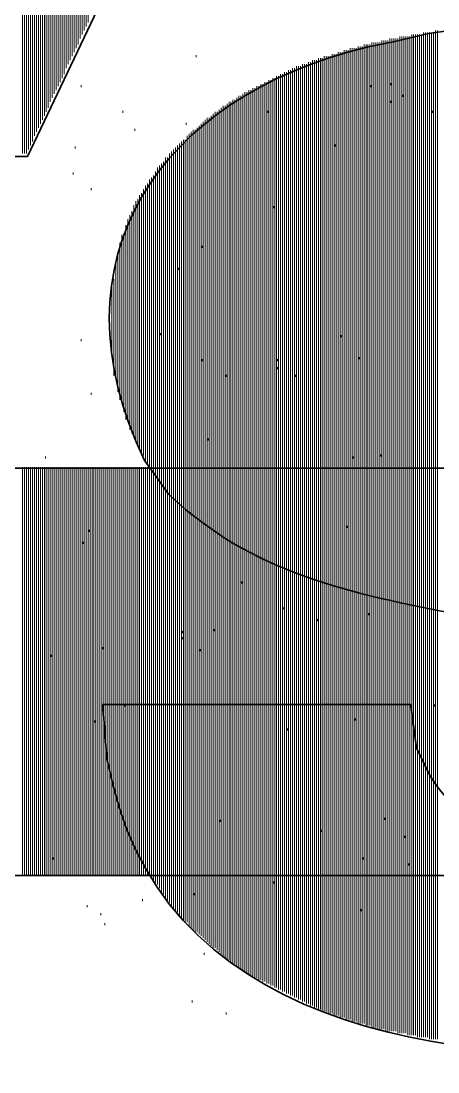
# Model space of a CAD drawing. Header units: inches. Extents: x 5 to 516, y -193 to 129.
# Drawn here: x 62.225 to 62.925, y -51.736 to -49.972 of the extents above; entities that cross this region are included whole.
import ezdxf

# ---------------------------------------------------------------- set-up
doc = ezdxf.new("R2010")
doc.units = ezdxf.units.IN
doc.header["$MEASUREMENT"] = 0
doc.layers.add('PDF4_Geometry', color=7, linetype='Continuous')

msp = doc.modelspace()

# ---------------------------------------------------------------- linework, layer by layer
at = {"layer": 'PDF4_Geometry', "lineweight": 35}
for points in [[(61.2854156, -51.5429843), (61.3454156, -51.469651), (61.3520822, -51.469651), (61.3520822, -51.6563176), (61.8687489, -51.6563176), (61.8687489, -49.9196508), (61.9820823, -49.9196508), (61.9820823, -50.1996508), (62.2354156, -50.1996508), (62.4920824, -49.6596508), (61.9820823, -49.6596508), (61.9820823, -49.8363175), (61.8687489, -49.8363175), (61.8687489, -49.6596508), (61.3254156, -49.6596508), (61.3254156, -50.1996508), (61.3187489, -50.1996508), (61.2854156, -50.1596508), (61.2520822, -50.1229842), (61.2154156, -50.0929842)], [(62.9087528, -49.9929785), (62.8520862, -50.0063118), (62.8054195, -50.0163118)], [(62.4320861, -50.7096452), (62.4487528, -50.7329785), (62.4720862, -50.7663119), (62.5020861, -50.7929785), (62.5320861, -50.8163119), (62.5654195, -50.8396452)], [(62.8987529, -51.2129786), (62.8887529, -51.1929786), (62.8820861, -51.1463119), (62.8787528, -51.1196452), (62.3620861, -51.1196452), (62.3654194, -51.1663119), (62.3687528, -51.2096452), (62.3787528, -51.2529786)]]:
    msp.add_lwpolyline(points, dxfattribs=at)
at = {"layer": 'PDF4_Geometry', "lineweight": 15}
for points in [[(62.2270877, -50.194646), (62.2270877, -49.6579792), (62.2270877, -50.194646)], [(62.2304175, -50.194646), (62.2304175, -49.6579792), (62.2304175, -50.194646)], [(62.2337541, -50.194646), (62.2337541, -49.6579792), (62.2337541, -50.194646)], [(62.2370839, -50.1879796), (62.2370839, -49.6579795), (62.2370839, -50.1879796)], [(62.2404205, -50.1813132), (62.2404205, -49.6579798), (62.2404205, -50.1813132)], [(62.2437503, -50.1746468), (62.2437503, -49.6579801), (62.2437503, -50.1746468)], [(62.2470869, -50.1646438), (62.2470869, -49.6579771), (62.2470869, -50.1646438)], [(62.2504167, -50.1579842), (62.2504167, -49.6579841), (62.2504167, -50.1579842)], [(62.2537533, -50.151311), (62.2537533, -49.6579776), (62.2537533, -50.151311)], [(62.2570899, -50.1446514), (62.2570899, -49.6579847), (62.2570899, -50.1446514)], [(62.2604197, -50.1379782), (62.2604197, -49.6579782), (62.2604197, -50.1379782)], [(62.2637495, -50.1313118), (62.2637495, -49.6579784), (62.2637495, -50.1313118)], [(62.2670861, -50.1246454), (62.2670861, -49.6579787), (62.2670861, -50.1246454)], [(62.2704227, -50.117979), (62.2704227, -49.657979), (62.2704227, -50.117979)], [(62.2737525, -50.1079828), (62.2737525, -49.6579828), (62.2737525, -50.1079828)], [(62.2770823, -50.1013164), (62.2770823, -49.657983), (62.2770823, -50.1013164)], [(62.2804189, -50.09465), (62.2804189, -49.6579833), (62.2804189, -50.09465)], [(62.2837555, -50.0879836), (62.2837555, -49.6579836), (62.2837555, -50.0879836)], [(62.2870853, -50.0813104), (62.2870853, -49.6579771), (62.2870853, -50.0813104)], [(62.2904219, -50.0746508), (62.2904219, -49.6579841), (62.2904219, -50.0746508)], [(62.2937517, -50.0679777), (62.2937517, -49.6579776), (62.2937517, -50.0679777)], [(62.2970883, -50.061318), (62.2970883, -49.6579847), (62.2970883, -50.061318)], [(62.3004181, -50.0513151), (62.3004181, -49.6579817), (62.3004181, -50.0513151)], [(62.3037547, -50.0446487), (62.3037547, -49.657982), (62.3037547, -50.0446487)], [(62.3070845, -50.0379823), (62.3070845, -49.6579822), (62.3070845, -50.0379823)], [(62.3104211, -50.0313159), (62.3104211, -49.6579825), (62.3104211, -50.0313159)], [(62.3137509, -50.0246495), (62.3137509, -49.6579828), (62.3137509, -50.0246495)], [(62.3170875, -50.0179831), (62.3170875, -49.657983), (62.3170875, -50.0179831)], [(62.3204173, -50.0113167), (62.3204173, -49.6579833), (62.3204173, -50.0113167)], [(62.3237539, -50.0013137), (62.3237539, -49.6579803), (62.3237539, -50.0013137)], [(62.3270837, -49.9946473), (62.3270837, -49.6579806), (62.3270837, -49.9946473)], [(62.3304203, -49.9879809), (62.3304203, -49.6579809), (62.3304203, -49.9879809)], [(62.3337501, -49.9813145), (62.3337501, -49.6579811), (62.3337501, -49.9813145)], [(62.3370866, -49.9746481), (62.3370866, -49.6579814), (62.3370866, -49.9746481)], [(62.8804217, -50.9513124), (62.8804217, -49.9946457), (62.8804217, -50.9513124)], [(62.8837515, -50.9513124), (62.8837515, -49.9946457), (62.8837515, -50.9513124)], [(62.887088, -50.9513124), (62.887088, -49.9946457), (62.887088, -50.9513124)], [(62.8904179, -50.9513124), (62.8904179, -49.9946457), (62.8904179, -50.9513124)], [(62.8937544, -50.954649), (62.8937544, -49.9946489), (62.8937544, -50.954649)], [(62.8970843, -50.954649), (62.8970843, -49.9946489), (62.8970843, -50.954649)], [(62.9004208, -50.954649), (62.9004208, -49.9913156), (62.9004208, -50.954649)], [(62.9037506, -50.954649), (62.9037506, -49.9913156), (62.9037506, -50.954649)], [(62.9070872, -50.954649), (62.9070872, -49.9913156), (62.9070872, -50.954649)], [(62.910417, -50.9579788), (62.910417, -49.9913121), (62.910417, -50.9579788)], [(62.9137536, -50.9579788), (62.9137536, -49.9913121), (62.9137536, -50.9579788)], [(62.9170834, -50.9579788), (62.9170834, -49.9913121), (62.9170834, -50.9579788)], [(62.92042, -50.9579788), (62.92042, -49.9879788), (62.92042, -50.9579788)], [(62.9237566, -50.9579788), (62.9237566, -49.9879788), (62.9237566, -50.9579788)], [(62.8004181, -50.9313132), (62.8004181, -50.0113132), (62.8004181, -50.9313132)], [(62.8037547, -50.9313132), (62.8037547, -50.0113132), (62.8037547, -50.9313132)], [(62.8070845, -50.9313132), (62.8070845, -50.0113132), (62.8070845, -50.9313132)], [(62.8104211, -50.9313132), (62.8104211, -50.0113132), (62.8104211, -50.9313132)], [(62.8137509, -50.9346498), (62.8137509, -50.0079831), (62.8137509, -50.9346498)], [(62.8170875, -50.9346498), (62.8170875, -50.0079831), (62.8170875, -50.9346498)], [(62.8204173, -50.9346498), (62.8204173, -50.0079831), (62.8204173, -50.9346498)], [(62.8237539, -50.9379796), (62.8237539, -50.0079795), (62.8237539, -50.9379796)], [(62.8270837, -50.9379796), (62.8270837, -50.0079795), (62.8270837, -50.9379796)], [(62.8304203, -50.9379796), (62.8304203, -50.0046463), (62.8304203, -50.9379796)], [(62.8337501, -50.9379796), (62.8337501, -50.0046463), (62.8337501, -50.9379796)], [(62.8370867, -50.9413162), (62.8370867, -50.0046494), (62.8370867, -50.9413162)], [(62.8404233, -50.9413162), (62.8404233, -50.0046494), (62.8404233, -50.9413162)], [(62.8437531, -50.9413162), (62.8437531, -50.0013161), (62.8437531, -50.9413162)], [(62.8470829, -50.9413162), (62.8470829, -50.0013161), (62.8470829, -50.9413162)], [(62.8504195, -50.944646), (62.8504195, -50.0013126), (62.8504195, -50.944646)], [(62.8537561, -50.944646), (62.8537561, -50.0013126), (62.8537561, -50.944646)], [(62.8570859, -50.944646), (62.8570859, -50.0013126), (62.8570859, -50.944646)], [(62.8604157, -50.944646), (62.8604157, -49.9979792), (62.8604157, -50.944646)], [(62.8637523, -50.9479826), (62.8637523, -49.9979825), (62.8637523, -50.9479826)], [(62.8670889, -50.9479826), (62.8670889, -49.9979825), (62.8670889, -50.9479826)], [(62.8704187, -50.9479826), (62.8704187, -49.9979825), (62.8704187, -50.9479826)], [(62.8737553, -50.9479826), (62.8737553, -49.9979825), (62.8737553, -50.9479826)], [(62.8770851, -50.9513124), (62.8770851, -49.997979), (62.8770851, -50.9513124)], [(62.747087, -50.9146438), (62.747087, -50.0279771), (62.747087, -50.9146438)], [(62.7504168, -50.9146438), (62.7504168, -50.0279771), (62.7504168, -50.9146438)], [(62.7537533, -50.9179804), (62.7537533, -50.0279804), (62.7537533, -50.9179804)], [(62.7570899, -50.9179804), (62.7570899, -50.024647), (62.7570899, -50.9179804)], [(62.7604197, -50.9179804), (62.7604197, -50.024647), (62.7604197, -50.9179804)], [(62.7637496, -50.9179804), (62.7637496, -50.024647), (62.7637496, -50.9179804)], [(62.7670861, -50.921317), (62.7670861, -50.0213169), (62.7670861, -50.921317)], [(62.7704227, -50.921317), (62.7704227, -50.0213169), (62.7704227, -50.921317)], [(62.7737525, -50.921317), (62.7737525, -50.0213169), (62.7737525, -50.921317)], [(62.7770823, -50.9246468), (62.7770823, -50.0179801), (62.7770823, -50.9246468)], [(62.7804189, -50.9246468), (62.7804189, -50.0179801), (62.7804189, -50.9246468)], [(62.7837555, -50.9246468), (62.7837555, -50.0179801), (62.7837555, -50.9246468)], [(62.7870853, -50.9246468), (62.7870853, -50.0179801), (62.7870853, -50.9246468)], [(62.7904219, -50.9279834), (62.7904219, -50.01465), (62.7904219, -50.9279834)], [(62.7937517, -50.9279834), (62.7937517, -50.01465), (62.7937517, -50.9279834)], [(62.7970883, -50.9279834), (62.7970883, -50.01465), (62.7970883, -50.9279834)], [(62.6970856, -50.8979812), (62.6970856, -50.0446478), (62.6970856, -50.8979812)], [(62.7004222, -50.8979812), (62.7004222, -50.0446478), (62.7004222, -50.8979812)], [(62.703752, -50.9013111), (62.703752, -50.0446443), (62.703752, -50.9013111)], [(62.7070886, -50.9013111), (62.7070886, -50.041311), (62.7070886, -50.9013111)], [(62.7104184, -50.9046476), (62.7104184, -50.0413142), (62.7104184, -50.9046476)], [(62.713755, -50.9046476), (62.713755, -50.0379809), (62.713755, -50.9046476)], [(62.7170848, -50.9046476), (62.7170848, -50.0379809), (62.7170848, -50.9046476)], [(62.7204214, -50.9079842), (62.7204214, -50.0379842), (62.7204214, -50.9079842)], [(62.7237512, -50.9079842), (62.7237512, -50.0346508), (62.7237512, -50.9079842)], [(62.7270878, -50.9079842), (62.7270878, -50.0346508), (62.7270878, -50.9079842)], [(62.7304176, -50.911314), (62.7304176, -50.0346473), (62.7304176, -50.911314)], [(62.7337542, -50.911314), (62.7337542, -50.031314), (62.7337542, -50.911314)], [(62.737084, -50.911314), (62.737084, -50.031314), (62.737084, -50.911314)], [(62.7404206, -50.911314), (62.7404206, -50.031314), (62.7404206, -50.911314)], [(62.7437504, -50.9146438), (62.7437504, -50.0313104), (62.7437504, -50.9146438)], [(62.6537506, -50.8813119), (62.6537506, -50.0646451), (62.6537506, -50.8813119)], [(62.6570872, -50.8846485), (62.6570872, -50.0646484), (62.6570872, -50.8846485)], [(62.660417, -50.8846485), (62.660417, -50.0613151), (62.660417, -50.8846485)], [(62.6637536, -50.8846485), (62.6637536, -50.0613151), (62.6637536, -50.8846485)], [(62.6670834, -50.8879783), (62.6670834, -50.0579782), (62.6670834, -50.8879783)], [(62.67042, -50.8879783), (62.67042, -50.0579782), (62.67042, -50.8879783)], [(62.6737566, -50.8913149), (62.6737566, -50.0546481), (62.6737566, -50.8913149)], [(62.6770864, -50.8913149), (62.6770864, -50.0546481), (62.6770864, -50.8913149)], [(62.6804162, -50.8913149), (62.6804162, -50.0513148), (62.6804162, -50.8913149)], [(62.6837528, -50.8946514), (62.6837528, -50.051318), (62.6837528, -50.8946514)], [(62.6870894, -50.8946514), (62.6870894, -50.0479847), (62.6870894, -50.8946514)], [(62.6904192, -50.8946514), (62.6904192, -50.0479847), (62.6904192, -50.8946514)], [(62.693749, -50.8979812), (62.693749, -50.0479812), (62.693749, -50.8979812)], [(62.6204186, -50.8679791), (62.6204186, -50.0813123), (62.6204186, -50.8679791)], [(62.6237552, -50.8679791), (62.6237552, -50.0813123), (62.6237552, -50.8679791)], [(62.627085, -50.8713157), (62.627085, -50.0779823), (62.627085, -50.8713157)], [(62.6304216, -50.8713157), (62.6304216, -50.0779823), (62.6304216, -50.8713157)], [(62.6337514, -50.8746455), (62.6337514, -50.0746454), (62.6337514, -50.8746455)], [(62.637088, -50.8746455), (62.637088, -50.0746454), (62.637088, -50.8746455)], [(62.6404178, -50.8779821), (62.6404178, -50.0713153), (62.6404178, -50.8779821)], [(62.6437544, -50.8779821), (62.6437544, -50.0713153), (62.6437544, -50.8779821)], [(62.6470842, -50.8813119), (62.6470842, -50.0679785), (62.6470842, -50.8813119)], [(62.6504208, -50.8813119), (62.6504208, -50.0679785), (62.6504208, -50.8813119)], [(62.5904233, -50.8513165), (62.5904233, -50.0979831), (62.5904233, -50.8513165)], [(62.5937531, -50.8513165), (62.5937531, -50.0979831), (62.5937531, -50.8513165)], [(62.5970829, -50.8546463), (62.5970829, -50.0946462), (62.5970829, -50.8546463)], [(62.6004195, -50.8579829), (62.6004195, -50.0913161), (62.6004195, -50.8579829)], [(62.603756, -50.8579829), (62.603756, -50.0913161), (62.603756, -50.8579829)], [(62.6070859, -50.8613127), (62.6070859, -50.0879793), (62.6070859, -50.8613127)], [(62.6104157, -50.8613127), (62.6104157, -50.0879793), (62.6104157, -50.8613127)], [(62.6137523, -50.8646493), (62.6137523, -50.0846492), (62.6137523, -50.8646493)], [(62.6170888, -50.8646493), (62.6170888, -50.0846492), (62.6170888, -50.8646493)], [(62.5604211, -50.8346471), (62.5604211, -50.1179804), (62.5604211, -50.8346471)], [(62.5637509, -50.8379837), (62.5637509, -50.1146503), (62.5637509, -50.8379837)], [(62.5670875, -50.8379837), (62.5670875, -50.1146503), (62.5670875, -50.8379837)], [(62.5704173, -50.8413135), (62.5704173, -50.1113134), (62.5704173, -50.8413135)], [(62.5737539, -50.8413135), (62.5737539, -50.1079801), (62.5737539, -50.8413135)], [(62.5770837, -50.8446501), (62.5770837, -50.1079834), (62.5770837, -50.8446501)], [(62.5804203, -50.8446501), (62.5804203, -50.10465), (62.5804203, -50.8446501)], [(62.5837501, -50.8479799), (62.5837501, -50.1046465), (62.5837501, -50.8479799)], [(62.5870867, -50.8479799), (62.5870867, -50.1013132), (62.5870867, -50.8479799)], [(62.5370853, -50.8179777), (62.5370853, -50.1346443), (62.5370853, -50.8179777)], [(62.5404219, -50.8213143), (62.5404219, -50.1346476), (62.5404219, -50.8213143)], [(62.5437517, -50.8246509), (62.5437517, -50.1313175), (62.5437517, -50.8246509)], [(62.5470883, -50.8246509), (62.5470883, -50.1279842), (62.5470883, -50.8246509)], [(62.5504181, -50.8279807), (62.5504181, -50.1246473), (62.5504181, -50.8279807)], [(62.5537547, -50.8313105), (62.5537547, -50.1246438), (62.5537547, -50.8313105)], [(62.5570845, -50.8313105), (62.5570845, -50.1213104), (62.5570845, -50.8313105)], [(62.5204227, -50.8046449), (62.5204227, -50.1513115), (62.5204227, -50.8046449)], [(62.5237525, -50.8079815), (62.5237525, -50.1479815), (62.5237525, -50.8079815)], [(62.5270823, -50.8113181), (62.5270823, -50.1446514), (62.5270823, -50.8113181)], [(62.5304189, -50.8146479), (62.5304189, -50.1413145), (62.5304189, -50.8146479)], [(62.5337555, -50.8179777), (62.5337555, -50.1379777), (62.5337555, -50.8179777)], [(62.5037533, -50.7913121), (62.5037533, -50.1646454), (62.5037533, -50.7913121)], [(62.5070899, -50.7946487), (62.5070899, -50.1613153), (62.5070899, -50.7946487)], [(62.5104197, -50.7979785), (62.5104197, -50.1579785), (62.5104197, -50.7979785)], [(62.5137495, -50.8013151), (62.5137495, -50.1546484), (62.5137495, -50.8013151)], [(62.5170861, -50.8013151), (62.5170861, -50.1546484), (62.5170861, -50.8013151)], [(62.4804176, -50.7713129), (62.4804176, -50.1879796), (62.4804176, -50.7713129)], [(62.4837541, -50.7746495), (62.4837541, -50.1846495), (62.4837541, -50.7746495)], [(62.4870839, -50.7746495), (62.4870839, -50.1813162), (62.4870839, -50.7746495)], [(62.4904205, -50.7779793), (62.4904205, -50.1779793), (62.4904205, -50.7779793)], [(62.4937503, -50.7813159), (62.4937503, -50.1746492), (62.4937503, -50.7813159)], [(62.4970869, -50.7846457), (62.4970869, -50.1713124), (62.4970869, -50.7846457)], [(62.5004167, -50.7879823), (62.5004167, -50.1713156), (62.5004167, -50.7879823)], [(62.4670848, -50.7579802), (62.4670848, -50.2013134), (62.4670848, -50.7579802)], [(62.4704213, -50.7579802), (62.4704213, -50.2013134), (62.4704213, -50.7579802)], [(62.4737512, -50.7646465), (62.4737512, -50.1946465), (62.4737512, -50.7646465)], [(62.4770877, -50.7679831), (62.4770877, -50.1913164), (62.4770877, -50.7679831)], [(62.453752, -50.7413176), (62.453752, -50.2179842), (62.453752, -50.7413176)], [(62.4570886, -50.7446474), (62.4570886, -50.2146473), (62.4570886, -50.7446474)], [(62.4604184, -50.7479772), (62.4604184, -50.2113105), (62.4604184, -50.7479772)], [(62.463755, -50.7513138), (62.463755, -50.2079804), (62.463755, -50.7513138)], [(62.4404192, -50.7213116), (62.4404192, -50.2379782), (62.4404192, -50.7213116)], [(62.443749, -50.7246482), (62.443749, -50.2346481), (62.443749, -50.7246482)], [(62.4470856, -50.7279848), (62.4470856, -50.2313181), (62.4470856, -50.7279848)], [(62.4504222, -50.7346444), (62.4504222, -50.2246443), (62.4504222, -50.7346444)], [(62.4304162, -50.7013124), (62.4304162, -50.2546457), (62.4304162, -50.7013124)], [(62.4337528, -50.7113154), (62.4337528, -50.247982), (62.4337528, -50.7113154)], [(62.4370894, -50.7146452), (62.4370894, -50.2446451), (62.4370894, -50.7146452)], [(62.4170834, -50.6746468), (62.4170834, -50.2746468), (62.4170834, -50.6746468)], [(62.42042, -50.6846498), (62.42042, -50.2713164), (62.42042, -50.6846498)], [(62.4237566, -50.6913162), (62.4237566, -50.2646495), (62.4237566, -50.6913162)], [(62.4270864, -50.6979826), (62.4270864, -50.2613159), (62.4270864, -50.6979826)], [(62.410417, -50.6646438), (62.410417, -50.2913105), (62.410417, -50.6646438)], [(62.4137536, -50.671317), (62.4137536, -50.281317), (62.4137536, -50.671317)], [(62.4037506, -50.6446514), (62.4037506, -50.3046514), (62.4037506, -50.6446514)], [(62.4070872, -50.6579842), (62.4070872, -50.2979842), (62.4070872, -50.6579842)], [(62.3970842, -50.627982), (62.3970842, -50.327982), (62.3970842, -50.627982)], [(62.4004208, -50.6413148), (62.4004208, -50.3146481), (62.4004208, -50.6413148)], [(62.3904178, -50.6079829), (62.3904178, -50.3446495), (62.3904178, -50.6079829)], [(62.3937544, -50.6113127), (62.3937544, -50.3313126), (62.3937544, -50.6113127)], [(62.387088, -50.5946501), (62.387088, -50.36465), (62.387088, -50.5946501)], [(62.3837514, -50.5746509), (62.3837514, -50.3746509), (62.3837514, -50.5746509)], [(62.377085, -50.5313159), (62.377085, -50.4146492), (62.377085, -50.5313159)], [(62.3804216, -50.5679777), (62.3804216, -50.4046443), (62.3804216, -50.5679777)], [(62.2270877, -51.4046477), (62.2270877, -50.7213143), (62.2270877, -51.4046477)], [(62.2304175, -51.4046477), (62.2304175, -50.7213143), (62.2304175, -51.4046477)], [(62.2337541, -51.4046477), (62.2337541, -50.7213143), (62.2337541, -51.4046477)], [(62.2370839, -51.4046477), (62.2370839, -50.7213143), (62.2370839, -51.4046477)], [(62.2404205, -51.4046477), (62.2404205, -50.7213143), (62.2404205, -51.4046477)], [(62.2437503, -51.4046477), (62.2437503, -50.7213143), (62.2437503, -51.4046477)], [(62.2470869, -51.4046477), (62.2470869, -50.7213143), (62.2470869, -51.4046477)], [(62.2504167, -51.4046477), (62.2504167, -50.7213143), (62.2504167, -51.4046477)], [(62.2537533, -51.4046477), (62.2537533, -50.7213143), (62.2537533, -51.4046477)], [(62.2570899, -51.4046477), (62.2570899, -50.7213143), (62.2570899, -51.4046477)], [(62.2604197, -51.4046477), (62.2604197, -50.7213143), (62.2604197, -51.4046477)], [(62.2637495, -51.4046477), (62.2637495, -50.7213143), (62.2637495, -51.4046477)], [(62.2670861, -51.4046477), (62.2670861, -50.7213143), (62.2670861, -51.4046477)], [(62.2704227, -51.4046477), (62.2704227, -50.7213143), (62.2704227, -51.4046477)], [(62.2737525, -51.4046477), (62.2737525, -50.7213143), (62.2737525, -51.4046477)], [(62.2770823, -51.4046477), (62.2770823, -50.7213143), (62.2770823, -51.4046477)], [(62.2804189, -51.4046477), (62.2804189, -50.7213143), (62.2804189, -51.4046477)], [(62.2837555, -51.4046477), (62.2837555, -50.7213143), (62.2837555, -51.4046477)], [(62.2870853, -51.4046477), (62.2870853, -50.7213143), (62.2870853, -51.4046477)], [(62.2904219, -51.4046477), (62.2904219, -50.7213143), (62.2904219, -51.4046477)], [(62.2937517, -51.4046477), (62.2937517, -50.7213143), (62.2937517, -51.4046477)], [(62.2970883, -51.4046477), (62.2970883, -50.7213143), (62.2970883, -51.4046477)], [(62.3004181, -51.4046477), (62.3004181, -50.7213143), (62.3004181, -51.4046477)], [(62.3037547, -51.4046477), (62.3037547, -50.7213143), (62.3037547, -51.4046477)], [(62.3070845, -51.4046477), (62.3070845, -50.7213143), (62.3070845, -51.4046477)], [(62.3104211, -51.4046477), (62.3104211, -50.7213143), (62.3104211, -51.4046477)], [(62.3137509, -51.4046477), (62.3137509, -50.7213143), (62.3137509, -51.4046477)], [(62.3170875, -51.4046477), (62.3170875, -50.7213143), (62.3170875, -51.4046477)], [(62.3204173, -51.4046477), (62.3204173, -50.7213143), (62.3204173, -51.4046477)], [(62.3237539, -51.4046477), (62.3237539, -50.7213143), (62.3237539, -51.4046477)], [(62.3270837, -51.4046477), (62.3270837, -50.7213143), (62.3270837, -51.4046477)], [(62.3304203, -51.4046477), (62.3304203, -50.7213143), (62.3304203, -51.4046477)], [(62.3337501, -51.4046477), (62.3337501, -50.7213143), (62.3337501, -51.4046477)], [(62.3370866, -51.4046477), (62.3370866, -50.7213143), (62.3370866, -51.4046477)], [(62.3404232, -51.4046477), (62.3404232, -50.7213143), (62.3404232, -51.4046477)], [(62.343753, -51.4046477), (62.343753, -50.7213143), (62.343753, -51.4046477)], [(62.3470829, -51.4046477), (62.3470829, -50.7213143), (62.3470829, -51.4046477)], [(62.3504194, -51.4046477), (62.3504194, -50.7213143), (62.3504194, -51.4046477)], [(62.353756, -51.4046477), (62.353756, -50.7213143), (62.353756, -51.4046477)], [(62.3570858, -51.4046477), (62.3570858, -50.7213143), (62.3570858, -51.4046477)], [(62.3604156, -51.4046477), (62.3604156, -50.7213143), (62.3604156, -51.4046477)], [(62.3637522, -51.4046477), (62.3637522, -50.7213143), (62.3637522, -51.4046477)], [(62.3670888, -51.4046477), (62.3670888, -50.7213143), (62.3670888, -51.4046477)], [(62.3704186, -51.4046477), (62.3704186, -50.7213143), (62.3704186, -51.4046477)], [(62.3737552, -51.4046477), (62.3737552, -50.7213143), (62.3737552, -51.4046477)], [(62.377085, -51.4046477), (62.377085, -50.7213143), (62.377085, -51.4046477)], [(62.3804216, -51.4046477), (62.3804216, -50.7213143), (62.3804216, -51.4046477)], [(62.3837514, -51.4046477), (62.3837514, -50.7213143), (62.3837514, -51.4046477)], [(62.387088, -51.4046477), (62.387088, -50.7213143), (62.387088, -51.4046477)], [(62.3904178, -51.4046477), (62.3904178, -50.7213143), (62.3904178, -51.4046477)], [(62.3937544, -51.4046477), (62.3937544, -50.7213143), (62.3937544, -51.4046477)], [(62.3970842, -51.4046477), (62.3970842, -50.7213143), (62.3970842, -51.4046477)], [(62.4004208, -51.4046477), (62.4004208, -50.7213143), (62.4004208, -51.4046477)], [(62.4037506, -51.4046477), (62.4037506, -50.7213143), (62.4037506, -51.4046477)], [(62.4070872, -51.4046477), (62.4070872, -50.7213143), (62.4070872, -51.4046477)], [(62.410417, -51.4046477), (62.410417, -50.7213143), (62.410417, -51.4046477)], [(62.4137536, -51.4046477), (62.4137536, -50.7213143), (62.4137536, -51.4046477)], [(62.4170834, -51.4046477), (62.4170834, -50.7213143), (62.4170834, -51.4046477)], [(62.42042, -51.4046477), (62.42042, -50.7213143), (62.42042, -51.4046477)], [(62.4237566, -51.4046477), (62.4237566, -50.7213143), (62.4237566, -51.4046477)], [(62.4270864, -51.4046477), (62.4270864, -50.7213143), (62.4270864, -51.4046477)], [(62.4304162, -51.4046477), (62.4304162, -50.7213143), (62.4304162, -51.4046477)], [(62.4337528, -51.4046477), (62.4337528, -50.7213143), (62.4337528, -51.4046477)], [(62.4370894, -51.4046477), (62.4370894, -50.7213143), (62.4370894, -51.4046477)], [(62.4404192, -51.4046477), (62.4404192, -50.7213143), (62.4404192, -51.4046477)], [(62.443749, -51.4046477), (62.443749, -50.7213143), (62.443749, -51.4046477)], [(62.4470856, -51.4046477), (62.4470856, -50.7213143), (62.4470856, -51.4046477)], [(62.4504222, -51.4046477), (62.4504222, -50.7213143), (62.4504222, -51.4046477)], [(62.453752, -51.4046477), (62.453752, -50.7213143), (62.453752, -51.4046477)], [(62.4570886, -51.4046477), (62.4570886, -50.7213143), (62.4570886, -51.4046477)], [(62.4604184, -51.4046477), (62.4604184, -50.7213143), (62.4604184, -51.4046477)], [(62.463755, -51.4046477), (62.463755, -50.7213143), (62.463755, -51.4046477)], [(62.4670848, -51.4046477), (62.4670848, -50.7213143), (62.4670848, -51.4046477)], [(62.4704213, -51.4046477), (62.4704213, -50.7213143), (62.4704213, -51.4046477)], [(62.4737512, -51.4046477), (62.4737512, -50.7213143), (62.4737512, -51.4046477)], [(62.4770877, -51.4046477), (62.4770877, -50.7213143), (62.4770877, -51.4046477)], [(62.4804176, -51.4046477), (62.4804176, -50.7213143), (62.4804176, -51.4046477)], [(62.4837541, -51.4046477), (62.4837541, -50.7213143), (62.4837541, -51.4046477)], [(62.4870839, -51.4046477), (62.4870839, -50.7213143), (62.4870839, -51.4046477)], [(62.4904205, -51.4046477), (62.4904205, -50.7213143), (62.4904205, -51.4046477)], [(62.4937503, -51.4046477), (62.4937503, -50.7213143), (62.4937503, -51.4046477)], [(62.4970869, -51.4046477), (62.4970869, -50.7213143), (62.4970869, -51.4046477)], [(62.5004167, -51.4046477), (62.5004167, -50.7213143), (62.5004167, -51.4046477)], [(62.5037533, -51.4046477), (62.5037533, -50.7213143), (62.5037533, -51.4046477)], [(62.5070899, -51.4046477), (62.5070899, -50.7213143), (62.5070899, -51.4046477)], [(62.5104197, -51.4046477), (62.5104197, -50.7213143), (62.5104197, -51.4046477)], [(62.5137495, -51.4046477), (62.5137495, -50.7213143), (62.5137495, -51.4046477)], [(62.5170861, -51.4046477), (62.5170861, -50.7213143), (62.5170861, -51.4046477)], [(62.5204227, -51.4046477), (62.5204227, -50.7213143), (62.5204227, -51.4046477)], [(62.5237525, -51.4046477), (62.5237525, -50.7213143), (62.5237525, -51.4046477)], [(62.5270823, -51.4046477), (62.5270823, -50.7213143), (62.5270823, -51.4046477)], [(62.5304189, -51.4046477), (62.5304189, -50.7213143), (62.5304189, -51.4046477)], [(62.5337555, -51.4046477), (62.5337555, -50.7213143), (62.5337555, -51.4046477)], [(62.5370853, -51.4046477), (62.5370853, -50.7213143), (62.5370853, -51.4046477)], [(62.5404219, -51.4046477), (62.5404219, -50.7213143), (62.5404219, -51.4046477)], [(62.5437517, -51.4046477), (62.5437517, -50.7213143), (62.5437517, -51.4046477)], [(62.5470883, -51.4046477), (62.5470883, -50.7213143), (62.5470883, -51.4046477)], [(62.5504181, -51.4046477), (62.5504181, -50.7213143), (62.5504181, -51.4046477)], [(62.5537547, -51.4046477), (62.5537547, -50.7213143), (62.5537547, -51.4046477)], [(62.5570845, -51.4046477), (62.5570845, -50.7213143), (62.5570845, -51.4046477)], [(62.5604211, -51.4046477), (62.5604211, -50.7213143), (62.5604211, -51.4046477)], [(62.5637509, -51.4046477), (62.5637509, -50.7213143), (62.5637509, -51.4046477)], [(62.5670875, -51.4046477), (62.5670875, -50.7213143), (62.5670875, -51.4046477)], [(62.5704173, -51.4046477), (62.5704173, -50.7213143), (62.5704173, -51.4046477)], [(62.5737539, -51.4046477), (62.5737539, -50.7213143), (62.5737539, -51.4046477)], [(62.5770837, -51.4046477), (62.5770837, -50.7213143), (62.5770837, -51.4046477)], [(62.5804203, -51.4046477), (62.5804203, -50.7213143), (62.5804203, -51.4046477)], [(62.5837501, -51.4046477), (62.5837501, -50.7213143), (62.5837501, -51.4046477)], [(62.5870867, -51.4046477), (62.5870867, -50.7213143), (62.5870867, -51.4046477)], [(62.5904233, -51.4046477), (62.5904233, -50.7213143), (62.5904233, -51.4046477)], [(62.5937531, -51.4046477), (62.5937531, -50.7213143), (62.5937531, -51.4046477)], [(62.5970829, -51.4046477), (62.5970829, -50.7213143), (62.5970829, -51.4046477)], [(62.6004195, -51.4046477), (62.6004195, -50.7213143), (62.6004195, -51.4046477)], [(62.603756, -51.4046477), (62.603756, -50.7213143), (62.603756, -51.4046477)], [(62.6070859, -51.4046477), (62.6070859, -50.7213143), (62.6070859, -51.4046477)], [(62.6104157, -51.4046477), (62.6104157, -50.7213143), (62.6104157, -51.4046477)], [(62.6137523, -51.4046477), (62.6137523, -50.7213143), (62.6137523, -51.4046477)], [(62.6170888, -51.4046477), (62.6170888, -50.7213143), (62.6170888, -51.4046477)], [(62.6204186, -51.4046477), (62.6204186, -50.7213143), (62.6204186, -51.4046477)], [(62.6237552, -51.4046477), (62.6237552, -50.7213143), (62.6237552, -51.4046477)], [(62.627085, -51.4046477), (62.627085, -50.7213143), (62.627085, -51.4046477)], [(62.6304216, -51.4046477), (62.6304216, -50.7213143), (62.6304216, -51.4046477)], [(62.6337514, -51.4046477), (62.6337514, -50.7213143), (62.6337514, -51.4046477)], [(62.637088, -51.4046477), (62.637088, -50.7213143), (62.637088, -51.4046477)], [(62.6404178, -51.4046477), (62.6404178, -50.7213143), (62.6404178, -51.4046477)], [(62.6437544, -51.4046477), (62.6437544, -50.7213143), (62.6437544, -51.4046477)], [(62.6470842, -51.4046477), (62.6470842, -50.7213143), (62.6470842, -51.4046477)], [(62.6504208, -51.4046477), (62.6504208, -50.7213143), (62.6504208, -51.4046477)], [(62.6537506, -51.4046477), (62.6537506, -50.7213143), (62.6537506, -51.4046477)], [(62.6570872, -51.4046477), (62.6570872, -50.7213143), (62.6570872, -51.4046477)], [(62.660417, -51.4046477), (62.660417, -50.7213143), (62.660417, -51.4046477)], [(62.6637536, -51.4046477), (62.6637536, -50.7213143), (62.6637536, -51.4046477)], [(62.6670834, -51.4046477), (62.6670834, -50.7213143), (62.6670834, -51.4046477)], [(62.67042, -51.4046477), (62.67042, -50.7213143), (62.67042, -51.4046477)], [(62.6737566, -51.4046477), (62.6737566, -50.7213143), (62.6737566, -51.4046477)], [(62.6770864, -51.4046477), (62.6770864, -50.7213143), (62.6770864, -51.4046477)], [(62.6804162, -51.4046477), (62.6804162, -50.7213143), (62.6804162, -51.4046477)], [(62.6837528, -51.4046477), (62.6837528, -50.7213143), (62.6837528, -51.4046477)], [(62.6870894, -51.4046477), (62.6870894, -50.7213143), (62.6870894, -51.4046477)], [(62.6904192, -51.4046477), (62.6904192, -50.7213143), (62.6904192, -51.4046477)], [(62.693749, -51.4046477), (62.693749, -50.7213143), (62.693749, -51.4046477)], [(62.6970856, -51.4046477), (62.6970856, -50.7213143), (62.6970856, -51.4046477)], [(62.7004222, -51.4046477), (62.7004222, -50.7213143), (62.7004222, -51.4046477)], [(62.703752, -51.4046477), (62.703752, -50.7213143), (62.703752, -51.4046477)], [(62.7070886, -51.4046477), (62.7070886, -50.7213143), (62.7070886, -51.4046477)], [(62.7104184, -51.4046477), (62.7104184, -50.7213143), (62.7104184, -51.4046477)], [(62.713755, -51.4046477), (62.713755, -50.7213143), (62.713755, -51.4046477)], [(62.7170848, -51.4046477), (62.7170848, -50.7213143), (62.7170848, -51.4046477)], [(62.7204214, -51.4046477), (62.7204214, -50.7213143), (62.7204214, -51.4046477)], [(62.7237512, -51.4046477), (62.7237512, -50.7213143), (62.7237512, -51.4046477)], [(62.7270878, -51.4046477), (62.7270878, -50.7213143), (62.7270878, -51.4046477)], [(62.7304176, -51.4046477), (62.7304176, -50.7213143), (62.7304176, -51.4046477)], [(62.7337542, -51.4046477), (62.7337542, -50.7213143), (62.7337542, -51.4046477)], [(62.737084, -51.4046477), (62.737084, -50.7213143), (62.737084, -51.4046477)], [(62.7404206, -51.4046477), (62.7404206, -50.7213143), (62.7404206, -51.4046477)], [(62.7437504, -51.4046477), (62.7437504, -50.7213143), (62.7437504, -51.4046477)], [(62.747087, -51.4046477), (62.747087, -50.7213143), (62.747087, -51.4046477)], [(62.7504168, -51.4046477), (62.7504168, -50.7213143), (62.7504168, -51.4046477)], [(62.7537533, -51.4046477), (62.7537533, -50.7213143), (62.7537533, -51.4046477)], [(62.7570899, -51.4046477), (62.7570899, -50.7213143), (62.7570899, -51.4046477)], [(62.7604197, -51.4046477), (62.7604197, -50.7213143), (62.7604197, -51.4046477)], [(62.7637496, -51.4046477), (62.7637496, -50.7213143), (62.7637496, -51.4046477)], [(62.7670861, -51.4046477), (62.7670861, -50.7213143), (62.7670861, -51.4046477)], [(62.7704227, -51.4046477), (62.7704227, -50.7213143), (62.7704227, -51.4046477)], [(62.7737525, -51.4046477), (62.7737525, -50.7213143), (62.7737525, -51.4046477)], [(62.7770823, -51.4046477), (62.7770823, -50.7213143), (62.7770823, -51.4046477)], [(62.7804189, -51.4046477), (62.7804189, -50.7213143), (62.7804189, -51.4046477)], [(62.7837555, -51.4046477), (62.7837555, -50.7213143), (62.7837555, -51.4046477)], [(62.7870853, -51.4046477), (62.7870853, -50.7213143), (62.7870853, -51.4046477)], [(62.7904219, -51.4046477), (62.7904219, -50.7213143), (62.7904219, -51.4046477)], [(62.7937517, -51.4046477), (62.7937517, -50.7213143), (62.7937517, -51.4046477)], [(62.7970883, -51.4046477), (62.7970883, -50.7213143), (62.7970883, -51.4046477)], [(62.8004181, -51.4046477), (62.8004181, -50.7213143), (62.8004181, -51.4046477)], [(62.8037547, -51.4046477), (62.8037547, -50.7213143), (62.8037547, -51.4046477)], [(62.8070845, -51.4046477), (62.8070845, -50.7213143), (62.8070845, -51.4046477)], [(62.8104211, -51.4046477), (62.8104211, -50.7213143), (62.8104211, -51.4046477)], [(62.8137509, -51.4046477), (62.8137509, -50.7213143), (62.8137509, -51.4046477)], [(62.8170875, -51.4046477), (62.8170875, -50.7213143), (62.8170875, -51.4046477)], [(62.8204173, -51.4046477), (62.8204173, -50.7213143), (62.8204173, -51.4046477)], [(62.8237539, -51.4046477), (62.8237539, -50.7213143), (62.8237539, -51.4046477)], [(62.8270837, -51.4046477), (62.8270837, -50.7213143), (62.8270837, -51.4046477)], [(62.8304203, -51.4046477), (62.8304203, -50.7213143), (62.8304203, -51.4046477)], [(62.8337501, -51.4046477), (62.8337501, -50.7213143), (62.8337501, -51.4046477)], [(62.8370867, -51.4046477), (62.8370867, -50.7213143), (62.8370867, -51.4046477)], [(62.8404233, -51.4046477), (62.8404233, -50.7213143), (62.8404233, -51.4046477)], [(62.8437531, -51.4046477), (62.8437531, -50.7213143), (62.8437531, -51.4046477)], [(62.8470829, -51.4046477), (62.8470829, -50.7213143), (62.8470829, -51.4046477)], [(62.8504195, -51.4046477), (62.8504195, -50.7213143), (62.8504195, -51.4046477)], [(62.8537561, -51.4046477), (62.8537561, -50.7213143), (62.8537561, -51.4046477)], [(62.8570859, -51.4046477), (62.8570859, -50.7213143), (62.8570859, -51.4046477)], [(62.8604157, -51.4046477), (62.8604157, -50.7213143), (62.8604157, -51.4046477)], [(62.8637523, -51.4046477), (62.8637523, -50.7213143), (62.8637523, -51.4046477)], [(62.8670889, -51.4046477), (62.8670889, -50.7213143), (62.8670889, -51.4046477)], [(62.8704187, -51.4046477), (62.8704187, -50.7213143), (62.8704187, -51.4046477)], [(62.8737553, -51.4046477), (62.8737553, -50.7213143), (62.8737553, -51.4046477)], [(62.8770851, -51.4046477), (62.8770851, -50.7213143), (62.8770851, -51.4046477)], [(62.8804217, -51.4046477), (62.8804217, -50.7213143), (62.8804217, -51.4046477)], [(62.8837515, -51.4046477), (62.8837515, -50.7213143), (62.8837515, -51.4046477)], [(62.887088, -51.4046477), (62.887088, -50.7213143), (62.887088, -51.4046477)], [(62.8904179, -51.4046477), (62.8904179, -50.7213143), (62.8904179, -51.4046477)], [(62.8937544, -51.4046477), (62.8937544, -50.7213143), (62.8937544, -51.4046477)], [(62.8970843, -51.4046477), (62.8970843, -50.7213143), (62.8970843, -51.4046477)], [(62.9004208, -51.4046477), (62.9004208, -50.7213143), (62.9004208, -51.4046477)], [(62.9037506, -51.4046477), (62.9037506, -50.7213143), (62.9037506, -51.4046477)], [(62.9070872, -51.4046477), (62.9070872, -50.7213143), (62.9070872, -51.4046477)], [(62.910417, -51.4046477), (62.910417, -50.7213143), (62.910417, -51.4046477)], [(62.9137536, -51.4046477), (62.9137536, -50.7213143), (62.9137536, -51.4046477)], [(62.9170834, -51.4046477), (62.9170834, -50.7213143), (62.9170834, -51.4046477)], [(62.92042, -51.4046477), (62.92042, -50.7213143), (62.92042, -51.4046477)], [(62.9237566, -51.4046477), (62.9237566, -50.7213143), (62.9237566, -51.4046477)], [(62.3637522, -51.1846498), (62.3637522, -51.1146498), (62.3637522, -51.1846498)], [(62.3670888, -51.194646), (62.3670888, -51.114646), (62.3670888, -51.194646)], [(62.3704186, -51.2213116), (62.3704186, -51.1146449), (62.3704186, -51.2213116)], [(62.3737552, -51.2346444), (62.3737552, -51.1146444), (62.3737552, -51.2346444)], [(62.377085, -51.2413176), (62.377085, -51.1146509), (62.377085, -51.2413176)], [(62.3804216, -51.2613168), (62.3804216, -51.1146501), (62.3804216, -51.2613168)], [(62.3837514, -51.2746496), (62.3837514, -51.1146496), (62.3837514, -51.2746496)], [(62.387088, -51.281316), (62.387088, -51.1146493), (62.387088, -51.281316)], [(62.3904178, -51.2979786), (62.3904178, -51.1146452), (62.3904178, -51.2979786)], [(62.3937544, -51.3079816), (62.3937544, -51.1146482), (62.3937544, -51.3079816)], [(62.3970842, -51.3179778), (62.3970842, -51.1146444), (62.3970842, -51.3179778)], [(62.4004208, -51.3213143), (62.4004208, -51.1146477), (62.4004208, -51.3213143)], [(62.4037506, -51.3346471), (62.4037506, -51.1146471), (62.4037506, -51.3346471)], [(62.4070872, -51.3413135), (62.4070872, -51.1146468), (62.4070872, -51.3413135)], [(62.410417, -51.3479799), (62.410417, -51.1146466), (62.410417, -51.3479799)], [(62.4137536, -51.3546463), (62.4137536, -51.1146463), (62.4137536, -51.3546463)], [(62.4170834, -51.3579829), (62.4170834, -51.1146496), (62.4170834, -51.3579829)], [(62.42042, -51.3679791), (62.42042, -51.1146458), (62.42042, -51.3679791)], [(62.4237566, -51.3746455), (62.4237566, -51.1146455), (62.4237566, -51.3746455)], [(62.4270864, -51.3813119), (62.4270864, -51.1146452), (62.4270864, -51.3813119)], [(62.4304162, -51.3879783), (62.4304162, -51.1146449), (62.4304162, -51.3879783)], [(62.4337528, -51.3913149), (62.4337528, -51.1146482), (62.4337528, -51.3913149)], [(62.4370894, -51.3979813), (62.4370894, -51.1146479), (62.4370894, -51.3979813)], [(62.4404192, -51.4046477), (62.4404192, -51.1146477), (62.4404192, -51.4046477)], [(62.443749, -51.4079843), (62.443749, -51.1146509), (62.443749, -51.4079843)], [(62.4470856, -51.4146439), (62.4470856, -51.1146439), (62.4470856, -51.4146439)], [(62.4504222, -51.4179805), (62.4504222, -51.1146471), (62.4504222, -51.4179805)], [(62.453752, -51.4213171), (62.453752, -51.1146504), (62.453752, -51.4213171)], [(62.4570886, -51.4279835), (62.4570886, -51.1146501), (62.4570886, -51.4279835)], [(62.4604184, -51.4346499), (62.4604184, -51.1146498), (62.4604184, -51.4346499)], [(62.463755, -51.4379797), (62.463755, -51.1146463), (62.463755, -51.4379797)], [(62.4670848, -51.4446461), (62.4670848, -51.114646), (62.4670848, -51.4446461)], [(62.4704213, -51.4479826), (62.4704213, -51.1146493), (62.4704213, -51.4479826)], [(62.4737512, -51.4513125), (62.4737512, -51.1146458), (62.4737512, -51.4513125)], [(62.4770877, -51.4579789), (62.4770877, -51.1146455), (62.4770877, -51.4579789)], [(62.4804176, -51.4613154), (62.4804176, -51.1146487), (62.4804176, -51.4613154)], [(62.4837541, -51.4646452), (62.4837541, -51.1146452), (62.4837541, -51.4646452)], [(62.4870839, -51.4679818), (62.4870839, -51.1146485), (62.4870839, -51.4679818)], [(62.4904205, -51.4746482), (62.4904205, -51.1146482), (62.4904205, -51.4746482)], [(62.4937503, -51.4779848), (62.4937503, -51.1146515), (62.4937503, -51.4779848)], [(62.4970869, -51.4813146), (62.4970869, -51.1146479), (62.4970869, -51.4813146)], [(62.5004167, -51.4846444), (62.5004167, -51.1146444), (62.5004167, -51.4846444)], [(62.5037533, -51.4846444), (62.5037533, -51.1146444), (62.5037533, -51.4846444)], [(62.5070899, -51.4913176), (62.5070899, -51.1146509), (62.5070899, -51.4913176)], [(62.5104197, -51.4946474), (62.5104197, -51.1146474), (62.5104197, -51.4946474)], [(62.5137495, -51.4979772), (62.5137495, -51.1146439), (62.5137495, -51.4979772)], [(62.5170861, -51.5013138), (62.5170861, -51.1146471), (62.5170861, -51.5013138)], [(62.5204227, -51.5013138), (62.5204227, -51.1146471), (62.5204227, -51.5013138)], [(62.5237525, -51.5046504), (62.5237525, -51.1146504), (62.5237525, -51.5046504)], [(62.5270823, -51.5079802), (62.5270823, -51.1146468), (62.5270823, -51.5079802)], [(62.5304189, -51.5113168), (62.5304189, -51.1146501), (62.5304189, -51.5113168)], [(62.5337555, -51.5146466), (62.5337555, -51.1146466), (62.5337555, -51.5146466)], [(62.5370853, -51.5179832), (62.5370853, -51.1146498), (62.5370853, -51.5179832)], [(62.5404219, -51.521313), (62.5404219, -51.1146463), (62.5404219, -51.521313)], [(62.5437517, -51.5246496), (62.5437517, -51.1146496), (62.5437517, -51.5246496)], [(62.5470883, -51.5279794), (62.5470883, -51.114646), (62.5470883, -51.5279794)], [(62.5504181, -51.5279794), (62.5504181, -51.114646), (62.5504181, -51.5279794)], [(62.5537547, -51.531316), (62.5537547, -51.1146493), (62.5537547, -51.531316)], [(62.5570845, -51.5346458), (62.5570845, -51.1146458), (62.5570845, -51.5346458)], [(62.5604211, -51.5379824), (62.5604211, -51.114649), (62.5604211, -51.5379824)], [(62.5637509, -51.5413122), (62.5637509, -51.1146455), (62.5637509, -51.5413122)], [(62.5670875, -51.5446488), (62.5670875, -51.1146487), (62.5670875, -51.5446488)], [(62.5704173, -51.5479786), (62.5704173, -51.1146452), (62.5704173, -51.5479786)], [(62.5737539, -51.5479786), (62.5737539, -51.1146452), (62.5737539, -51.5479786)], [(62.5770837, -51.5513152), (62.5770837, -51.1146485), (62.5770837, -51.5513152)], [(62.5804203, -51.554645), (62.5804203, -51.1146449), (62.5804203, -51.554645)], [(62.5837501, -51.554645), (62.5837501, -51.1146449), (62.5837501, -51.554645)], [(62.5870867, -51.5579816), (62.5870867, -51.1146482), (62.5870867, -51.5579816)], [(62.5904233, -51.5613182), (62.5904233, -51.1146515), (62.5904233, -51.5613182)], [(62.5937531, -51.564648), (62.5937531, -51.1146479), (62.5937531, -51.564648)], [(62.5970829, -51.564648), (62.5970829, -51.1146479), (62.5970829, -51.564648)], [(62.6004195, -51.5679778), (62.6004195, -51.1146444), (62.6004195, -51.5679778)], [(62.603756, -51.5713144), (62.603756, -51.1146477), (62.603756, -51.5713144)], [(62.6070859, -51.5713144), (62.6070859, -51.1146477), (62.6070859, -51.5713144)], [(62.6104157, -51.574651), (62.6104157, -51.1146509), (62.6104157, -51.574651)], [(62.6137523, -51.574651), (62.6137523, -51.1146509), (62.6137523, -51.574651)], [(62.6170888, -51.5779808), (62.6170888, -51.1146474), (62.6170888, -51.5779808)], [(62.6204186, -51.5779808), (62.6204186, -51.1146474), (62.6204186, -51.5779808)], [(62.6237552, -51.5813106), (62.6237552, -51.1146439), (62.6237552, -51.5813106)], [(62.627085, -51.5813106), (62.627085, -51.1146439), (62.627085, -51.5813106)], [(62.6304216, -51.5846472), (62.6304216, -51.1146471), (62.6304216, -51.5846472)], [(62.6337514, -51.5846472), (62.6337514, -51.1146471), (62.6337514, -51.5846472)], [(62.637088, -51.5879837), (62.637088, -51.1146504), (62.637088, -51.5879837)], [(62.6404178, -51.5879837), (62.6404178, -51.1146504), (62.6404178, -51.5879837)], [(62.6437544, -51.5913136), (62.6437544, -51.1146468), (62.6437544, -51.5913136)], [(62.6470842, -51.5913136), (62.6470842, -51.1146468), (62.6470842, -51.5913136)], [(62.6504208, -51.5946501), (62.6504208, -51.1146501), (62.6504208, -51.5946501)], [(62.6537506, -51.5946501), (62.6537506, -51.1146501), (62.6537506, -51.5946501)], [(62.6570872, -51.5979799), (62.6570872, -51.1146466), (62.6570872, -51.5979799)], [(62.660417, -51.5979799), (62.660417, -51.1146466), (62.660417, -51.5979799)], [(62.6637536, -51.6013165), (62.6637536, -51.1146498), (62.6637536, -51.6013165)], [(62.6670834, -51.6013165), (62.6670834, -51.1146498), (62.6670834, -51.6013165)], [(62.67042, -51.6046463), (62.67042, -51.1146463), (62.67042, -51.6046463)], [(62.6737566, -51.6046463), (62.6737566, -51.1146463), (62.6737566, -51.6046463)], [(62.6770864, -51.6079829), (62.6770864, -51.1146496), (62.6770864, -51.6079829)], [(62.6804162, -51.6079829), (62.6804162, -51.1146496), (62.6804162, -51.6079829)], [(62.6837528, -51.6113127), (62.6837528, -51.114646), (62.6837528, -51.6113127)], [(62.6870894, -51.6113127), (62.6870894, -51.114646), (62.6870894, -51.6113127)], [(62.6904192, -51.6146493), (62.6904192, -51.1146493), (62.6904192, -51.6146493)], [(62.693749, -51.6146493), (62.693749, -51.1146493), (62.693749, -51.6146493)], [(62.6970856, -51.6179791), (62.6970856, -51.1146458), (62.6970856, -51.6179791)], [(62.7004222, -51.6179791), (62.7004222, -51.1146458), (62.7004222, -51.6179791)], [(62.703752, -51.6213157), (62.703752, -51.114649), (62.703752, -51.6213157)], [(62.7070886, -51.6213157), (62.7070886, -51.114649), (62.7070886, -51.6213157)], [(62.7104184, -51.6246455), (62.7104184, -51.1146455), (62.7104184, -51.6246455)], [(62.713755, -51.6246455), (62.713755, -51.1146455), (62.713755, -51.6246455)], [(62.7170848, -51.6279821), (62.7170848, -51.1146487), (62.7170848, -51.6279821)], [(62.7204214, -51.6279821), (62.7204214, -51.1146487), (62.7204214, -51.6279821)], [(62.7237512, -51.6313119), (62.7237512, -51.1146452), (62.7237512, -51.6313119)], [(62.7270878, -51.6313119), (62.7270878, -51.1146452), (62.7270878, -51.6313119)], [(62.7304176, -51.6346485), (62.7304176, -51.1146485), (62.7304176, -51.6346485)], [(62.7337542, -51.6346485), (62.7337542, -51.1146485), (62.7337542, -51.6346485)], [(62.737084, -51.6346485), (62.737084, -51.1146485), (62.737084, -51.6346485)], [(62.7404206, -51.6379783), (62.7404206, -51.1146449), (62.7404206, -51.6379783)], [(62.7437504, -51.6379783), (62.7437504, -51.1146449), (62.7437504, -51.6379783)], [(62.747087, -51.6379783), (62.747087, -51.1146449), (62.747087, -51.6379783)], [(62.7504168, -51.6413149), (62.7504168, -51.1146482), (62.7504168, -51.6413149)], [(62.7537533, -51.6413149), (62.7537533, -51.1146482), (62.7537533, -51.6413149)], [(62.7570899, -51.6413149), (62.7570899, -51.1146482), (62.7570899, -51.6413149)], [(62.7604197, -51.6446515), (62.7604197, -51.1146515), (62.7604197, -51.6446515)], [(62.7637496, -51.6446515), (62.7637496, -51.1146515), (62.7637496, -51.6446515)], [(62.7670861, -51.6446515), (62.7670861, -51.1146515), (62.7670861, -51.6446515)], [(62.7704227, -51.6479813), (62.7704227, -51.1146479), (62.7704227, -51.6479813)], [(62.7737525, -51.6479813), (62.7737525, -51.1146479), (62.7737525, -51.6479813)], [(62.7770823, -51.6479813), (62.7770823, -51.1146479), (62.7770823, -51.6479813)], [(62.7804189, -51.6513111), (62.7804189, -51.1146444), (62.7804189, -51.6513111)], [(62.7837555, -51.6513111), (62.7837555, -51.1146444), (62.7837555, -51.6513111)], [(62.7870853, -51.6513111), (62.7870853, -51.1146444), (62.7870853, -51.6513111)], [(62.7904219, -51.6546477), (62.7904219, -51.1146477), (62.7904219, -51.6546477)], [(62.7937517, -51.6546477), (62.7937517, -51.1146477), (62.7937517, -51.6546477)], [(62.7970883, -51.6546477), (62.7970883, -51.1146477), (62.7970883, -51.6546477)], [(62.8004181, -51.6546477), (62.8004181, -51.1146477), (62.8004181, -51.6546477)], [(62.8037547, -51.6579843), (62.8037547, -51.1146509), (62.8037547, -51.6579843)], [(62.8070845, -51.6579843), (62.8070845, -51.1146509), (62.8070845, -51.6579843)], [(62.8104211, -51.6579843), (62.8104211, -51.1146509), (62.8104211, -51.6579843)], [(62.8137509, -51.6613141), (62.8137509, -51.1146474), (62.8137509, -51.6613141)], [(62.8170875, -51.6613141), (62.8170875, -51.1146474), (62.8170875, -51.6613141)], [(62.8204173, -51.6613141), (62.8204173, -51.1146474), (62.8204173, -51.6613141)], [(62.8237539, -51.6646439), (62.8237539, -51.1146439), (62.8237539, -51.6646439)], [(62.8270837, -51.6646439), (62.8270837, -51.1146439), (62.8270837, -51.6646439)], [(62.8304203, -51.6646439), (62.8304203, -51.1146439), (62.8304203, -51.6646439)], [(62.8337501, -51.6646439), (62.8337501, -51.1146439), (62.8337501, -51.6646439)], [(62.8370867, -51.6679805), (62.8370867, -51.1146471), (62.8370867, -51.6679805)], [(62.8404233, -51.6679805), (62.8404233, -51.1146471), (62.8404233, -51.6679805)], [(62.8437531, -51.6679805), (62.8437531, -51.1146471), (62.8437531, -51.6679805)], [(62.8470829, -51.6679805), (62.8470829, -51.1146471), (62.8470829, -51.6679805)], [(62.8504195, -51.6679805), (62.8504195, -51.1146471), (62.8504195, -51.6679805)], [(62.8537561, -51.6679805), (62.8537561, -51.1146471), (62.8537561, -51.6679805)], [(62.8570859, -51.6713171), (62.8570859, -51.1146504), (62.8570859, -51.6713171)], [(62.8604157, -51.6713171), (62.8604157, -51.1146504), (62.8604157, -51.6713171)], [(62.8637523, -51.6713171), (62.8637523, -51.1146504), (62.8637523, -51.6713171)], [(62.8670889, -51.6713171), (62.8670889, -51.1146504), (62.8670889, -51.6713171)], [(62.8704187, -51.6713171), (62.8704187, -51.1146504), (62.8704187, -51.6713171)], [(62.8737553, -51.6746469), (62.8737553, -51.1146468), (62.8737553, -51.6746469)], [(62.8770851, -51.6746469), (62.8770851, -51.1146468), (62.8770851, -51.6746469)], [(62.8804217, -51.6746469), (62.8804217, -51.1546468), (62.8804217, -51.6746469)], [(62.8837515, -51.6746469), (62.8837515, -51.1613135), (62.8837515, -51.6746469)], [(62.887088, -51.6746469), (62.887088, -51.1779802), (62.887088, -51.6746469)], [(62.8904179, -51.6779835), (62.8904179, -51.1946501), (62.8904179, -51.6779835)], [(62.8937544, -51.6779835), (62.8937544, -51.2046501), (62.8937544, -51.6779835)], [(62.8970843, -51.6779835), (62.8970843, -51.2079834), (62.8970843, -51.6779835)], [(62.9004208, -51.6779835), (62.9004208, -51.2179834), (62.9004208, -51.6779835)], [(62.9037506, -51.6779835), (62.9037506, -51.2246501), (62.9037506, -51.6779835)], [(62.9070872, -51.6779835), (62.9070872, -51.2313168), (62.9070872, -51.6779835)], [(62.910417, -51.6813133), (62.910417, -51.2346466), (62.910417, -51.6813133)], [(62.9137536, -51.6813133), (62.9137536, -51.2413133), (62.9137536, -51.6813133)], [(62.9170834, -51.6813133), (62.9170834, -51.2479799), (62.9170834, -51.6813133)], [(62.92042, -51.6813133), (62.92042, -51.2513133), (62.92042, -51.6813133)], [(62.9237566, -51.6813133), (62.9237566, -51.2546466), (62.9237566, -51.6813133)]]:
    msp.add_lwpolyline(points, close=True, dxfattribs=at)
for points in [[(62.5187544, -50.0329842), (62.5187544, -50.0296476)], [(62.3254222, -50.0829787), (62.3254222, -50.0796489)], [(62.8120894, -50.0829787), (62.8120894, -50.0796489)], [(62.8454214, -50.0796489), (62.8454214, -50.0763124)], [(62.8654206, -50.0996481), (62.8654206, -50.0963115)], [(62.8454214, -50.1096443), (62.8454214, -50.1063145)], [(62.3954227, -50.1263137), (62.3954227, -50.1229839)], [(62.6387495, -50.1263137), (62.6387495, -50.1229839)], [(62.9154219, -50.1263137), (62.9154219, -50.1229839)], [(62.4154219, -50.1563159), (62.4154219, -50.1529793)], [(62.502085, -50.1463129), (62.502085, -50.1429831)], [(62.3154192, -50.1863113), (62.3154192, -50.1829815)], [(62.752085, -50.1829815), (62.752085, -50.1796449)], [(62.3120894, -50.2296463), (62.3120894, -50.2263164)], [(62.3420848, -50.2563118), (62.3420848, -50.252982)], [(62.6487525, -50.286314), (62.6487525, -50.2829842)], [(62.5287506, -50.3529779), (62.5287506, -50.3496482)], [(62.4887522, -50.3896465), (62.4887522, -50.3863167)], [(62.3254222, -50.5096484), (62.3254222, -50.5063118)], [(62.4587501, -50.4996454), (62.4587501, -50.4963156)], [(62.762088, -50.5029821), (62.762088, -50.4996454)], [(62.5287506, -50.5429804), (62.5287506, -50.5396506)], [(62.6554189, -50.5429804), (62.6554189, -50.5396506)], [(62.7920834, -50.5396506), (62.7920834, -50.536314)], [(62.6554189, -50.5563132), (62.6554189, -50.5529834)], [(62.5687558, -50.569646), (62.5687558, -50.5663162)], [(62.6854211, -50.569646), (62.6854211, -50.5663162)], [(62.3420848, -50.5996482), (62.3420848, -50.5963116)], [(62.5387536, -50.6763151), (62.5387536, -50.6729785)], [(62.828752, -50.7029807), (62.828752, -50.6996509)], [(62.2654178, -50.7063173), (62.2654178, -50.7029807)], [(62.7820873, -50.7063173), (62.7820873, -50.7029807)], [(62.7720843, -50.8229826), (62.7720843, -50.819646)], [(62.3387549, -50.829649), (62.3387549, -50.8263124)], [(62.3287519, -50.8496482), (62.3287519, -50.8463116)], [(62.5954213, -50.9163121), (62.5954213, -50.9129823)], [(62.6654219, -50.9596471), (62.6654219, -50.9563173)], [(62.7220829, -50.9796463), (62.7220829, -50.9763165)], [(62.8087528, -50.9696501), (62.8087528, -50.9663135)], [(62.4954186, -50.9996455), (62.4954186, -50.9963157)], [(62.5487498, -50.9963157), (62.5487498, -50.9929791)], [(62.4954186, -51.0096485), (62.4954186, -51.0063119)], [(62.3620839, -51.026311), (62.3620839, -51.0229813)], [(62.5254208, -51.0296477), (62.5254208, -51.026311)], [(62.2754208, -51.0396507), (62.2754208, -51.036314)], [(62.3987525, -51.122984), (62.3987525, -51.1196474)], [(62.9187517, -51.122984), (62.9187517, -51.1196474)], [(62.3487512, -51.1496496), (62.3487512, -51.146313)], [(62.785417, -51.146313), (62.785417, -51.1429832)], [(62.6720883, -51.1629823), (62.6720883, -51.1596458)], [(62.5587528, -51.3163162), (62.5587528, -51.3129797)], [(62.8354184, -51.3129797), (62.8354184, -51.3096498)], [(62.7287561, -51.3329788), (62.7287561, -51.329649)], [(62.8687504, -51.3429818), (62.8687504, -51.3396452)], [(62.2787506, -51.3796504), (62.2787506, -51.3763138)], [(62.7987498, -51.3796504), (62.7987498, -51.3763138)], [(62.8754168, -51.3896466), (62.8754168, -51.3863168)], [(62.6487525, -51.4196488), (62.6487525, -51.4163122)], [(62.5154178, -51.439648), (62.5154178, -51.4363114)], [(62.3354183, -51.4596471), (62.3354183, -51.4563174)], [(62.4287547, -51.449651), (62.4287547, -51.4463144)], [(62.3587541, -51.4729799), (62.3587541, -51.4696501)], [(62.79542, -51.4663135), (62.79542, -51.4629837)], [(62.3654206, -51.4896493), (62.3654206, -51.4863127)], [(62.5320872, -51.5396507), (62.5320872, -51.5363141)], [(62.512088, -51.6196474), (62.512088, -51.6163176)], [(62.5687558, -51.6396466), (62.5687558, -51.6363168)]]:
    msp.add_lwpolyline(points, dxfattribs=at)
at = {"layer": 'PDF4_Geometry', "lineweight": 35}
msp.add_lwpolyline([(47.9154207, -51.4063133), (47.9154207, -50.7229799), (63.6520892, -50.7229799), (63.6520892, -51.4063133)], close=True, dxfattribs=at)
for points in [[(63.8720862, -50.3796452), (63.7783084, -49.9737007), (63.2406973, -49.9455896), (62.9087528, -49.9929785)], [(62.8054195, -50.0163118), (62.4560305, -50.0998118), (62.2698638, -50.373034), (62.4320861, -50.7096452)], [(62.5654195, -50.8396452), (62.7229195, -50.937423), (62.8986417, -50.951423), (63.0754195, -50.9929785)], [(63.1587528, -51.3596452), (63.0555306, -51.3577563), (62.939864, -51.3164786), (62.8987529, -51.2129786)], [(62.3787528, -51.2529786), (62.4765861, -51.6773675), (62.9926417, -51.7362564), (63.3520862, -51.6929787)]]:
    msp.add_open_spline(points, degree=3, dxfattribs=at)

doc.saveas('drawing.dxf')
